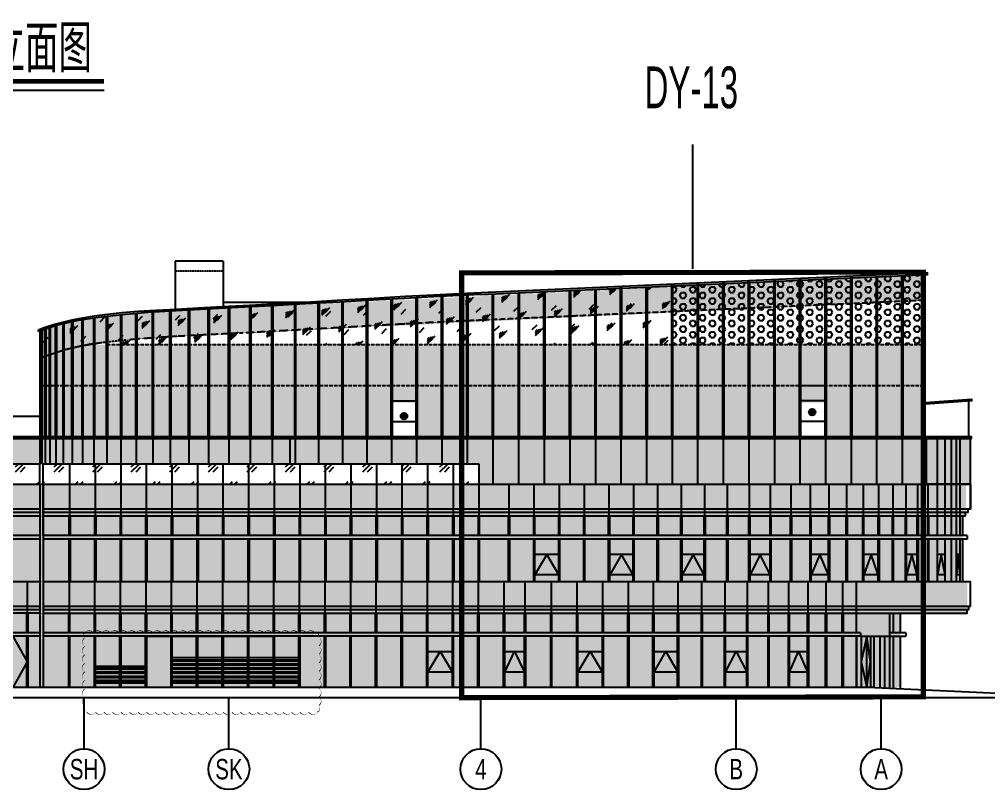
# Model space of a CAD drawing. Extents: x 1849385 to 2804940, y -773301 to -409130.
# Drawn here: x 2260133 to 2316982, y -601180 to -556015 of the extents above; entities that cross this region are included whole.
import ezdxf
from ezdxf.enums import TextEntityAlignment as Align

# ---------------------------------------------------------------- set-up
doc = ezdxf.new("R2010")
doc.units = 0
doc.linetypes.add('DASH', pattern=[0.35, 0.25, -0.1])
doc.linetypes.add('DASHED', pattern=[0.75, 0.5, -0.25])
for name, color, linetype in [('#填充层', 8, 'Continuous'), ('#大样、节点索引蓝线', 170, 'Continuous'), ('#幕墙分格线-立面', 7, 'Continuous'), ('#文字', 2, 'Continuous'), ('#标注', 1, 'Continuous'), ('#结构边线+内凹外凸边线', 5, 'Continuous'), ('A-WALL-E', 7, 'Continuous'), ('L立面-细线', 5, 'Continuous'), ('消防救援', 1, 'Continuous')]:
    doc.layers.add(name, color=color, linetype=linetype)
doc.styles.add('#文字', font='jrs.shx', dxfattribs={"width": 0.7, "bigfont": 'hztxt.shx'})
doc.styles.add('JHZX', font='jrs.shx', dxfattribs={"width": 0.6, "bigfont": 'jhz.shx'})
pattern_1 = [(45, (-2207874.2, 572667.5), (-979.76716, 979.76716), [448, -1152]), (45, (-2207682.2, 572747.5), (-979.76716, 979.76716), [192, -1408]), (45, (-2207874.2, 572747.5), (-979.76716, 979.76716), [320, -1280]), (45, (-2207778.2, 572667.5), (1074.8023, -1074.8023), [400, -1200]), (45, (-2207874.2, 572587.5), (-979.76716, 979.76716), [640, -960]), (45, (-2207874.2, 572827.5), (-979.76716, 979.76716), [160, -1440])]
pattern_2 = [(0, (-2207874.23, 572587.53), (158.75, 317.5), [0, -317.5])]
pattern_3 = [(180, (0, 0), (-1e-14, -238.125), []), (180, (-79.38, 79.38), (-1e-14, -238.125), [])]

# ---------------------------------------------------------------- blocks, each defined once
blk = doc.blocks.new('*U6')
at = {"linetype": 'ByBlock'}
blk.add_line((0, -20), (0, -10.02375), dxfattribs=at)
blk.add_circle((0, -24), 4, dxfattribs=at)
at = {"color": 2, "linetype": 'ByBlock', "style": 'JHZX', "width": 0.75}
blk.add_attdef('AXES', text='', height=4, dxfattribs=at).set_placement((0, -24), align=Align.MIDDLE_CENTER)
blk = doc.blocks.new('*U5')
blk.add_line((-10.751, -0.75), (10.883, -0.75))
at = {"const_width": 0.4}
blk.add_lwpolyline([(-10.751, 0), (10.883, 0)], dxfattribs=at)
at = {"style": 'JHZX', "width": 0.75}
blk.add_attdef('立面图', text='', height=4, dxfattribs=at).set_placement((0.064, 2.74), align=Align.MIDDLE_CENTER)
blk = doc.blocks.new('*U12')
blk.add_wipeout([(-4.324, 5), (-4.949, 4.921), (-5.558, 4.765), (-6.143, 4.533), (-6.694, 4.23), (-7.203, 3.86), (-7.662, 3.43), (-8.063, 2.945), (-8.4, 2.414), (-8.668, 1.844), (-8.862, 1.246), (-8.98, 0.628), (-9.02, 0), (-8.98, -0.628), (-8.862, -1.246), (-8.668, -1.844), (-8.4, -2.414), (-8.063, -2.945), (-7.662, -3.43), (-7.203, -3.86), (-6.694, -4.23), (-6.143, -4.533), (-5.558, -4.765), (-4.949, -4.921), (-4.324, -5), (-3.695, -5), (-3.071, -4.921), (-2.462, -4.765), (-1.877, -4.533), (-1.325, -4.23), (-0.816, -3.86), (-0.358, -3.43), (0.043, -2.945), (0.38, -2.414), (0.648, -1.844), (0.843, -1.246), (0.96, -0.628), (1, 0), (0.96, 0.628), (0.843, 1.246), (0.648, 1.844), (0.38, 2.414), (0.043, 2.945), (-0.358, 3.43), (-0.816, 3.86), (-1.325, 4.23), (-1.877, 4.533), (-2.462, 4.765), (-3.071, 4.921), (-3.695, 5)])
blk.add_line((0.992, 0), (11.394, 0))
at = {"layer": '#文字', "style": 'JHZX', "width": 0.714555}
blk.add_attdef('DANO.', text='', height=3.5, rotation=90, dxfattribs=at).set_placement((-2.058, -4.015), (-2.058, 3.821), align=Align.FIT)
blk = doc.blocks.new('A$C1BDD5639')
at = {"layer": '消防救援', "linetype": 'ByBlock'}
h = blk.add_hatch(color=256, dxfattribs=at)
h.dxf.hatch_style = 1
edge = h.paths.add_edge_path()
edge.add_arc((-283, 16), 191, 0, 360)
blk.add_circle((-283, 16), 191, dxfattribs=at)
blk = doc.blocks.new('A$C1b7c4d9e')
at = {"layer": '#标注', "color": 6, "ltscale": 300}
blk.add_lwpolyline([(-694, 0), (694, 0), (694, -1200), (-694, -1200)], close=True, dxfattribs=at)
blk.add_lwpolyline([(-694, -1200), (0, 0), (694, -1200)], dxfattribs=at)
blk = doc.blocks.new('A$C2a77c667')
at = {"layer": '#幕墙分格线-立面'}
for p, q in [((60955, 25600), (58141, 25600)), ((58141, 25600), (58141, 22765)), ((60955, 25600), (60955, 22911)), ((93256, 24494), (93256, 15300)), ((93326, 24494), (93326, 15300)), ((94756, 24569), (94756, 15300)), ((94826, 24569), (94826, 15300)), ((96256, 24645), (96256, 15300)), ((96326, 24645), (96326, 15300)), ((97756, 24720), (97756, 15300)), ((97826, 24720), (97826, 15300)), ((99256, 24645), (99256, 15300)), ((99326, 24645), (99326, 15300)), ((100756, 24741), (100756, 15300)), ((100826, 24741), (100826, 15300)), ((102124, 24700), (102124, 24800)), ((102124, 24800), (102124, 15300)), ((81256, 23893), (81256, 15300)), ((81326, 23893), (81326, 15300)), ((82756, 23968), (82756, 15300)), ((82826, 23968), (82826, 15300)), ((84256, 24043), (84256, 15300)), ((84326, 24043), (84326, 15300)), ((85756, 24118), (85756, 15300)), ((85826, 24118), (85826, 15300)), ((87256, 24194), (87256, 15300)), ((87326, 24194), (87326, 15300)), ((88756, 24269), (88756, 15300)), ((88826, 24269), (88826, 15300)), ((90256, 24344), (90256, 15300)), ((90326, 24344), (90326, 15300)), ((91756, 24419), (91756, 15300)), ((91826, 24419), (91826, 15300)), ((70820, 15300), (70820, 23372)), ((70890, 15300), (70890, 23372)), ((72291, 15300), (72291, 23453)), ((72361, 15300), (72361, 23453)), ((73774, 15300), (73774, 23530)), ((73844, 15300), (73844, 23530)), ((75263, 15300), (75263, 23599)), ((75333, 15300), (75333, 23599)), ((76756, 15300), (76756, 23667)), ((76826, 15300), (76826, 23667)), ((78256, 23743), (78256, 15300)), ((78326, 23743), (78326, 15300)), ((79756, 23818), (79756, 15300)), ((79826, 23818), (79826, 15300)), ((60080, 15300), (60080, 22785)), ((60150, 15300), (60150, 22785)), ((60955, 23200), (66164, 23200)), ((61280, 15300), (61280, 22845)), ((61350, 15300), (61350, 22845)), ((62530, 15300), (62530, 22910)), ((62600, 15300), (62600, 22910)), ((63825, 15300), (63825, 22979)), ((63895, 15300), (63895, 22979)), ((65160, 15300), (65160, 23053)), ((65230, 15300), (65230, 23053)), ((66532, 15300), (66532, 23130)), ((66602, 15300), (66602, 23130)), ((67936, 15300), (67936, 23209)), ((68006, 15300), (68006, 23209)), ((69367, 15300), (69367, 23290)), ((69437, 15300), (69437, 23290)), ((53368, 15300), (53368, 22259)), ((53438, 15300), (53438, 22259)), ((54122, 15300), (54122, 22355)), ((54192, 15300), (54192, 22355)), ((54950, 15300), (54950, 22451)), ((55020, 15300), (55020, 22451)), ((55848, 15300), (55848, 22525)), ((55918, 15300), (55918, 22525)), ((56813, 15300), (56813, 22598)), ((56883, 15300), (56883, 22598)), ((57842, 15300), (57842, 22663)), ((57912, 15300), (57912, 22663)), ((58933, 15300), (58933, 22724)), ((59003, 15300), (59003, 22724)), ((50772, 15300), (50772, 21687)), ((50842, 15300), (50842, 21687)), ((51128, 15300), (51128, 21815)), ((51198, 15300), (51198, 21815)), ((51567, 15300), (51567, 21916)), ((51637, 15300), (51637, 21916)), ((52088, 15300), (52088, 22036)), ((52158, 15300), (52158, 22036)), ((52689, 15300), (52689, 22150)), ((52759, 15300), (52759, 22150)), ((50233, 13700), (50233, 21495)), ((50349, 15300), (50349, 21533)), ((50500, 15300), (50500, 21596)), ((50570, 15300), (50570, 21596)), ((104704, 15300), (104704, 17389)), ((47726, 16500), (50233, 16500)), ((50349, 13700), (50349, 15200)), ((50535, 13700), (50535, 15200)), ((50807, 13700), (50807, 15200)), ((51163, 13700), (51163, 15200)), ((51602, 13700), (51602, 15200)), ((52123, 13700), (52123, 15200)), ((52724, 13700), (52724, 15200)), ((53403, 13700), (53403, 15200)), ((54157, 13700), (54157, 15200)), ((54985, 13700), (54985, 15200)), ((55883, 13700), (55883, 15200)), ((56848, 13700), (56848, 15200)), ((57877, 13700), (57877, 15200)), ((58968, 13700), (58968, 15200)), ((60115, 13700), (60115, 15200)), ((61315, 13700), (61315, 15200)), ((62565, 13700), (62565, 15200)), ((63860, 13700), (63860, 15200)), ((64734, 15200), (64734, 15300)), ((64884, 13700), (64884, 15200)), ((65195, 13700), (65195, 15200)), ((66567, 13700), (66567, 15200)), ((67971, 13700), (67971, 15200)), ((69402, 13700), (69402, 15200)), ((70855, 13700), (70855, 15200)), ((72326, 13700), (72326, 15200)), ((73809, 13700), (73809, 15200)), ((75298, 13700), (75298, 15200)), ((76791, 12500), (76791, 15200)), ((78291, 15200), (78291, 12500)), ((79791, 15200), (79791, 12500)), ((81291, 15200), (81291, 12500)), ((82791, 15200), (82791, 12500)), ((84291, 15200), (84291, 12500)), ((85791, 15200), (85791, 12500)), ((87291, 15200), (87291, 12500)), ((88791, 15200), (88791, 12500)), ((90291, 15200), (90291, 12500)), ((91791, 15200), (91791, 12500)), ((93291, 15200), (93291, 12500)), ((94791, 15200), (94791, 12500)), ((96291, 15200), (96291, 12500)), ((97791, 15200), (97791, 12500)), ((99291, 15200), (99291, 12500)), ((100791, 15200), (100791, 12500)), ((102224, 12500), (102224, 15200)), ((102856, 12520), (102856, 15200)), ((103311, 12520), (103311, 15200)), ((103685, 12520), (103685, 15200)), ((103976, 12520), (103976, 15200)), ((104184, 12520), (104184, 15200)), ((104804, 12520), (104804, 15200)), ((50200, 12500), (50200, 13700)), ((75970, 13700), (50400, 13700)), ((50400, 12500), (50400, 13700)), ((51970, 12500), (51970, 13700)), ((53470, 12500), (53470, 13700)), ((54970, 12500), (54970, 13700)), ((56470, 12500), (56470, 13700)), ((57970, 12500), (57970, 13700)), ((59470, 12500), (59470, 13700)), ((60970, 12500), (60970, 13700)), ((62470, 12500), (62470, 13700)), ((63970, 12500), (63970, 13700)), ((65470, 12500), (65470, 13700)), ((66970, 12500), (66970, 13700)), ((68470, 12500), (68470, 13700)), ((69970, 12500), (69970, 13700)), ((71470, 12500), (71470, 13700)), ((72970, 12500), (72970, 13700)), ((74470, 12500), (74470, 13700)), ((75970, 12500), (75970, 13700)), ((104804, 12520), (102224, 12520)), ((50200, 12500), (-4375, 12500)), ((50200, 12500), (50200, 600)), ((102224, 12500), (50400, 12500)), ((50400, 12500), (50400, 600)), ((50400, 9500), (50400, 12500)), ((51970, 10650), (51970, 12500)), ((53470, 10650), (53470, 12500)), ((54970, 10650), (54970, 12500)), ((56470, 10650), (56470, 12500)), ((57970, 10650), (57970, 12500)), ((59470, 10650), (59470, 12500)), ((60970, 10650), (60970, 12500)), ((62470, 10650), (62470, 12500)), ((63970, 10650), (63970, 12500)), ((65470, 10650), (65470, 12500)), ((66970, 10650), (66970, 12500)), ((68470, 10650), (68470, 12500)), ((69970, 10650), (69970, 12500)), ((71470, 10650), (71470, 12500)), ((72970, 10650), (72970, 12500)), ((74470, 10650), (74470, 12500)), ((75970, 10650), (75970, 12500)), ((77737, 10650), (77737, 12500)), ((79210, 10650), (79210, 12500)), ((80681, 10650), (80681, 12500)), ((82147, 10650), (82147, 12500)), ((83601, 10650), (83601, 12500)), ((85040, 10650), (85040, 12500)), ((86457, 10650), (86457, 12500)), ((87850, 10650), (87850, 12500)), ((89212, 10650), (89212, 12500)), ((90540, 10650), (90540, 12500)), ((91829, 10650), (91829, 12500)), ((93074, 10650), (93074, 12500)), ((94272, 10650), (94272, 12500)), ((95419, 10650), (95419, 12500)), ((96510, 10650), (96510, 12500)), ((97542, 10650), (97542, 12500)), ((98512, 10650), (98512, 12500)), ((99416, 10650), (99416, 12500)), ((100252, 10650), (100252, 12500)), ((101016, 10650), (101016, 12500)), ((101706, 10650), (101706, 12500)), ((102029, 12500), (102224, 12500)), ((104804, 12500), (102224, 12500)), ((102320, 10650), (102320, 12500)), ((102856, 10650), (102856, 12500)), ((103311, 10650), (103311, 12500)), ((103685, 10650), (103685, 12500)), ((103976, 10650), (103976, 12500)), ((104184, 10650), (104184, 12500)), ((104804, 12500), (104804, 11050)), ((104804, 11050), (104804, 12500)), ((50200, 11050), (-4375, 11050)), ((50200, 10850), (-4275, 10850)), ((104804, 11050), (50400, 11050)), ((104654, 10850), (50400, 10850)), ((104504, 10650), (104504, 10850)), ((104504, 10650), (104504, 10850)), ((104654, 10850), (104654, 11050)), ((104654, 10850), (104654, 11050)), ((50200, 10650), (-4175, 10650)), ((104504, 10650), (50400, 10650)), ((51935, 9500), (51935, 10650)), ((52005, 9500), (52005, 10650)), ((53435, 9500), (53435, 10650)), ((53505, 9500), (53505, 10650)), ((54935, 9500), (54935, 10650)), ((55005, 9500), (55005, 10650)), ((56435, 9500), (56435, 10650)), ((56505, 9500), (56505, 10650)), ((57935, 9500), (57935, 10650)), ((58005, 9500), (58005, 10650)), ((59435, 9500), (59435, 10650)), ((59505, 9500), (59505, 10650)), ((60935, 9500), (60935, 10650)), ((61005, 9500), (61005, 10650)), ((62435, 9500), (62435, 10650)), ((62505, 9500), (62505, 10650)), ((63935, 9500), (63935, 10650)), ((64005, 9500), (64005, 10650)), ((65435, 9500), (65435, 10650)), ((65505, 9500), (65505, 10650)), ((66935, 9500), (66935, 10650)), ((67005, 9500), (67005, 10650)), ((68435, 9500), (68435, 10650)), ((68505, 9500), (68505, 10650)), ((69935, 9500), (69935, 10650)), ((70005, 9500), (70005, 10650)), ((71435, 9500), (71435, 10650)), ((71505, 9500), (71505, 10650)), ((72935, 9500), (72935, 10650)), ((73005, 9500), (73005, 10650)), ((74435, 9500), (74435, 10650)), ((74505, 9500), (74505, 10650)), ((75935, 9500), (75935, 10650)), ((76005, 9500), (76005, 10650)), ((77702, 9500), (77702, 10650)), ((77772, 9500), (77772, 10650)), ((79175, 9500), (79175, 10650)), ((79245, 9500), (79245, 10650)), ((80646, 9500), (80646, 10650)), ((80716, 9500), (80716, 10650)), ((82112, 9500), (82112, 10650)), ((82182, 9500), (82182, 10650)), ((83566, 9500), (83566, 10650)), ((83636, 9500), (83636, 10650)), ((85005, 9500), (85005, 10650)), ((85075, 9500), (85075, 10650)), ((86422, 9500), (86422, 10650)), ((86492, 9500), (86492, 10650)), ((87815, 9500), (87815, 10650)), ((87885, 9500), (87885, 10650)), ((89177, 9500), (89177, 10650)), ((89247, 9500), (89247, 10650)), ((90505, 9500), (90505, 10650)), ((90575, 9500), (90575, 10650)), ((91794, 9500), (91794, 10650)), ((91864, 9500), (91864, 10650)), ((93039, 9500), (93039, 10650)), ((93109, 9500), (93109, 10650)), ((94237, 9500), (94237, 10650)), ((94307, 9500), (94307, 10650)), ((95384, 9500), (95384, 10650)), ((95454, 9500), (95454, 10650)), ((96475, 9500), (96475, 10650)), ((96545, 9500), (96545, 10650)), ((97507, 9500), (97507, 10650)), ((97577, 9500), (97577, 10650)), ((98477, 9500), (98477, 10650)), ((98547, 9500), (98547, 10650)), ((99381, 9500), (99381, 10650)), ((99451, 9500), (99451, 10650)), ((100217, 9500), (100217, 10650)), ((100287, 9500), (100287, 10650)), ((100981, 9500), (100981, 10650)), ((101051, 9500), (101051, 10650)), ((101671, 9500), (101671, 10650)), ((101741, 9500), (101741, 10650)), ((102285, 9500), (102285, 10650)), ((102355, 9500), (102355, 10650)), ((102856, 9500), (102856, 10650)), ((103311, 9500), (103311, 10650)), ((103685, 9500), (103685, 10650)), ((103976, 9500), (103976, 10650)), ((104184, 9500), (104184, 10650)), ((104344, 9500), (104344, 10650)), ((50194, 9500), (-3050, 9500)), ((50194, 9300), (-3050, 9300)), ((104594, 9500), (50400, 9500)), ((104594, 9300), (50400, 9300)), ((51935, 6800), (51935, 9300)), ((52005, 6800), (52005, 9300)), ((53435, 6800), (53435, 9300)), ((53505, 6800), (53505, 9300)), ((54935, 6800), (54935, 9300)), ((55005, 6800), (55005, 9300)), ((56435, 6800), (56435, 9300)), ((56505, 6800), (56505, 9300)), ((57935, 6800), (57935, 9300)), ((58005, 6800), (58005, 9300)), ((59435, 6800), (59435, 9300)), ((59505, 6800), (59505, 9300)), ((60935, 6800), (60935, 9300)), ((61005, 6800), (61005, 9300)), ((62435, 6800), (62435, 9300)), ((62505, 6800), (62505, 9300)), ((63935, 6800), (63935, 9300)), ((64005, 6800), (64005, 9300)), ((65435, 6800), (65435, 9300)), ((65505, 6800), (65505, 9300)), ((66935, 6800), (66935, 9300)), ((67005, 6800), (67005, 9300)), ((68435, 6800), (68435, 9300)), ((68505, 6800), (68505, 9300)), ((69935, 6800), (69935, 9300)), ((70005, 6800), (70005, 9300)), ((71435, 6800), (71435, 9300)), ((71505, 6800), (71505, 9300)), ((72935, 6800), (72935, 9300)), ((73005, 6800), (73005, 9300)), ((74435, 6800), (74435, 9300)), ((74505, 6800), (74505, 9300)), ((75935, 6800), (75935, 9300)), ((76005, 6800), (76005, 9300)), ((77702, 6800), (77702, 9300)), ((77772, 6800), (77772, 9300)), ((79175, 6800), (79175, 9300)), ((79245, 6800), (79245, 9300)), ((80646, 6800), (80646, 9300)), ((80716, 6800), (80716, 9300)), ((82112, 6800), (82112, 9300)), ((82182, 6800), (82182, 9300)), ((83566, 6800), (83566, 9300)), ((83636, 6800), (83636, 9300)), ((85005, 6800), (85005, 9300)), ((85075, 6800), (85075, 9300)), ((86422, 6800), (86422, 9300)), ((86492, 6800), (86492, 9300)), ((87815, 6800), (87815, 9300)), ((87885, 6800), (87885, 9300)), ((89177, 6800), (89177, 9300)), ((89247, 6800), (89247, 9300)), ((90505, 6800), (90505, 9300)), ((90575, 6800), (90575, 9300)), ((91794, 6800), (91794, 9300)), ((91864, 6800), (91864, 9300)), ((93039, 6800), (93039, 9300)), ((93109, 6800), (93109, 9300)), ((94237, 6800), (94237, 9300)), ((94307, 6800), (94307, 9300)), ((95384, 6800), (95384, 9300)), ((95454, 6800), (95454, 9300)), ((96475, 6800), (96475, 9300)), ((96545, 6800), (96545, 9300)), ((97507, 6800), (97507, 9300)), ((97577, 6800), (97577, 9300)), ((98477, 6800), (98477, 9300)), ((98547, 6800), (98547, 9300)), ((99381, 6800), (99381, 9300)), ((99451, 6800), (99451, 9300)), ((100217, 6800), (100217, 9300)), ((100287, 6800), (100287, 9300)), ((100981, 6800), (100981, 9300)), ((101051, 6800), (101051, 9300)), ((101671, 6800), (101671, 9300)), ((101741, 6800), (101741, 9300)), ((102285, 6800), (102285, 9300)), ((102355, 6800), (102355, 9300)), ((102856, 6800), (102856, 9300)), ((103311, 6800), (103311, 9300)), ((103685, 6800), (103685, 9300)), ((103976, 6800), (103976, 9300)), ((104184, 6800), (104184, 9300)), ((104344, 6800), (104344, 9300)), ((104594, 9500), (104594, 9300)), ((50200, 6800), (-3250, 6800)), ((49479, 4950), (49479, 6800)), ((51940, 4950), (51940, 6800)), ((53440, 4950), (53440, 6800)), ((54940, 4950), (54940, 6800)), ((56440, 4950), (56440, 6800)), ((57940, 4950), (57940, 6800)), ((59440, 4950), (59440, 6800)), ((60940, 4950), (60940, 6800)), ((62440, 4950), (62440, 6800)), ((63940, 4950), (63940, 6800)), ((65440, 4950), (65440, 6800)), ((66940, 4950), (66940, 6800)), ((68440, 4950), (68440, 6800)), ((69940, 4950), (69940, 6800)), ((71440, 4950), (71440, 6800)), ((72940, 4950), (72940, 6800)), ((74440, 4950), (74440, 6800)), ((75940, 4950), (75940, 6800)), ((75940, 4950), (75940, 6800)), ((77440, 4950), (77440, 6800)), ((78676, 4950), (78676, 6800)), ((80210, 4950), (80210, 6800)), ((81731, 4950), (81731, 6800)), ((83237, 4950), (83237, 6800)), ((84739, 4950), (84739, 6800)), ((86200, 4950), (86200, 6800)), ((87645, 4950), (87645, 6800)), ((89043, 4950), (89043, 6800)), ((90399, 4950), (90399, 6800)), ((91706, 4950), (91706, 6800)), ((92955, 4950), (92955, 6800)), ((94148, 4950), (94148, 6800)), ((95274, 4950), (95274, 6800)), ((96329, 4950), (96329, 6800)), ((97309, 4950), (97309, 6800)), ((98091, 6800), (98091, 4950)), ((50200, 5350), (-3250, 5350)), ((50200, 5150), (-3150, 5150)), ((104804, 5350), (50400, 5350)), ((104704, 5150), (50400, 5150)), ((50200, 4950), (-3050, 4950)), ((49444, 3800), (49444, 4950)), ((49514, 3800), (49514, 4950)), ((51905, 3800), (51905, 4950)), ((51975, 3800), (51975, 4950)), ((53405, 3800), (53405, 4950)), ((53475, 3800), (53475, 4950)), ((54905, 3800), (54905, 4950)), ((54975, 3800), (54975, 4950)), ((56405, 3800), (56405, 4950)), ((56475, 3800), (56475, 4950)), ((57905, 3800), (57905, 4950)), ((57975, 3800), (57975, 4950)), ((59405, 3800), (59405, 4950)), ((59475, 3800), (59475, 4950)), ((60905, 3800), (60905, 4950)), ((60975, 3800), (60975, 4950)), ((62405, 3800), (62405, 4950)), ((62475, 3800), (62475, 4950)), ((63905, 3800), (63905, 4950)), ((63975, 3800), (63975, 4950)), ((65405, 3800), (65405, 4950)), ((65475, 3800), (65475, 4950)), ((66905, 3800), (66905, 4950)), ((66975, 3800), (66975, 4950)), ((68405, 3800), (68405, 4950)), ((68475, 3800), (68475, 4950)), ((69905, 3800), (69905, 4950)), ((69975, 3800), (69975, 4950)), ((71405, 3800), (71405, 4950)), ((71475, 3800), (71475, 4950)), ((72905, 3800), (72905, 4950)), ((72975, 3800), (72975, 4950)), ((74405, 3800), (74405, 4950)), ((74475, 3800), (74475, 4950)), ((75905, 3800), (75905, 4950)), ((75905, 3800), (75905, 4950)), ((75975, 3800), (75975, 4950)), ((75975, 3800), (75975, 4950)), ((77405, 3800), (77405, 4950)), ((77475, 3800), (77475, 4950)), ((78641, 3800), (78641, 4950)), ((78711, 3800), (78711, 4950)), ((80175, 3800), (80175, 4950)), ((80245, 3800), (80245, 4950)), ((81696, 3800), (81696, 4950)), ((81766, 3800), (81766, 4950)), ((83202, 3800), (83202, 4950)), ((83272, 3800), (83272, 4950)), ((84704, 3800), (84704, 4950)), ((84774, 3800), (84774, 4950)), ((86165, 3800), (86165, 4950)), ((86235, 3800), (86235, 4950)), ((87610, 3800), (87610, 4950)), ((87680, 3800), (87680, 4950)), ((89008, 3800), (89008, 4950)), ((89078, 3800), (89078, 4950)), ((90364, 3800), (90364, 4950)), ((90434, 3800), (90434, 4950)), ((91671, 3800), (91671, 4950)), ((91741, 3800), (91741, 4950)), ((92920, 3800), (92920, 4950)), ((92990, 3800), (92990, 4950)), ((94113, 3800), (94113, 4950)), ((94183, 3800), (94183, 4950)), ((95239, 3800), (95239, 4950)), ((95309, 3800), (95309, 4950)), ((96294, 3800), (96294, 4950)), ((96364, 3800), (96364, 4950)), ((97274, 3800), (97274, 4950)), ((97344, 3800), (97344, 4950)), ((98091, 4950), (98091, 3800)), ((100038, 4950), (100038, 557)), ((100254, 4950), (100254, 3800)), ((100680, 4950), (100680, 3800)), ((50200, 3800), (-908, 3800)), ((50200, 3800), (-908, 3800)), ((50200, 3600), (-908, 3600)), ((49444, 600), (49444, 3600)), ((49514, 600), (49514, 3600)), ((98091, 3800), (50400, 3800)), ((98341, 3800), (50400, 3800)), ((98341, 3600), (50400, 3600)), ((51905, 600), (51905, 3600)), ((51975, 600), (51975, 3600)), ((53405, 600), (53405, 3600)), ((53475, 600), (53475, 3600)), ((54905, 600), (54905, 3600)), ((54975, 600), (54975, 3600)), ((56405, 600), (56405, 3600)), ((56475, 600), (56475, 3600)), ((57905, 600), (57905, 3600)), ((57975, 600), (57975, 3600)), ((59405, 600), (59405, 3600)), ((59475, 600), (59475, 3600)), ((60905, 600), (60905, 3600)), ((60975, 600), (60975, 3600)), ((62405, 600), (62405, 3600)), ((62475, 600), (62475, 3600)), ((63905, 600), (63905, 3600)), ((63975, 600), (63975, 3600)), ((65405, 600), (65405, 3600)), ((65475, 600), (65475, 3600)), ((66905, 600), (66905, 3600)), ((66975, 600), (66975, 3600)), ((68405, 600), (68405, 3600)), ((68475, 600), (68475, 3600)), ((69905, 600), (69905, 3600)), ((69975, 600), (69975, 3600)), ((71405, 600), (71405, 3600)), ((71475, 600), (71475, 3600)), ((72905, 600), (72905, 3600)), ((72975, 600), (72975, 3600)), ((74405, 600), (74405, 3600)), ((74475, 600), (74475, 3600)), ((75905, 600), (75905, 3600)), ((75905, 600), (75905, 3600)), ((75975, 600), (75975, 3600)), ((75975, 600), (75975, 3600)), ((77405, 600), (77405, 3600)), ((77475, 600), (77475, 3600)), ((78641, 600), (78641, 3600)), ((78711, 600), (78711, 3600)), ((80175, 600), (80175, 3600)), ((80245, 600), (80245, 3600)), ((81696, 600), (81696, 3600)), ((81766, 600), (81766, 3600)), ((83202, 600), (83202, 3600)), ((83272, 600), (83272, 3600)), ((84704, 600), (84704, 3600)), ((84774, 600), (84774, 3600)), ((86165, 600), (86165, 3600)), ((86235, 600), (86235, 3600)), ((87610, 600), (87610, 3600)), ((87680, 600), (87680, 3600)), ((89008, 600), (89008, 3600)), ((89078, 600), (89078, 3600)), ((90364, 600), (90364, 3600)), ((90434, 600), (90434, 3600)), ((91671, 600), (91671, 3600)), ((91741, 600), (91741, 3600)), ((92920, 600), (92920, 3600)), ((92990, 600), (92990, 3600)), ((94113, 600), (94113, 3600)), ((94183, 600), (94183, 3600)), ((95239, 600), (95239, 3600)), ((95309, 600), (95309, 3600)), ((96294, 600), (96294, 3600)), ((96364, 600), (96364, 3600)), ((97274, 600), (97274, 3600)), ((97344, 600), (97344, 3600)), ((98091, 3600), (98091, 600)), ((98133, 600), (98133, 3600)), ((98341, 3800), (98341, 3600)), ((98341, 3600), (100038, 3600)), ((98391, 3600), (98391, 600)), ((98712, 600), (98712, 3600)), ((98939, 3600), (98939, 600)), ((99130, 3600), (99130, 600)), ((99485, 3600), (99485, 585)), ((99747, 3600), (99747, 572)), ((101002, 3800), (100038, 3800)), ((100038, 3600), (101002, 3600)), ((100254, 3600), (100254, 547)), ((100680, 3600), (100680, 525)), ((101002, 3800), (101002, 3600)), ((99187, 600), (-848, 600))]:
    blk.add_line(p, q, dxfattribs=at)
at = {"layer": '#幕墙分格线-立面', "linetype": 'DASH'}
blk.add_line((60955, 25000), (58141, 25000), dxfattribs=at)
at = {"layer": '#幕墙分格线-立面', "linetype": 'DASH', "ltscale": 2}
for p, q in [((54192, 20700), (102124, 20700)), ((50248, 18300), (102124, 18300))]:
    blk.add_line(p, q, dxfattribs=at)
at = {"layer": '#幕墙分格线-立面'}
for points in [[(70890, 17400), (72291, 17400)], [(96256, 17400), (94826, 17400)], [(102149, 17300), (104854, 17500), (104854, 17400), (102149, 17200)], [(70890, 16200), (72291, 16200)], [(96256, 16200), (94826, 16200)], [(53932, 15300), (47616, 15300)], [(53932, 15300), (102516, 15300)], [(102274, 15200), (104854, 15200), (104854, 15300), (102274, 15300)], [(50200, 13700), (-2690, 13700), (-2690, 12500)], [(104804, 5350), (104804, 6800), (50400, 6800)], [(50400, 4950), (104604, 4950), (104604, 5150)], [(104704, 5150), (104704, 5350)]]:
    blk.add_lwpolyline(points, dxfattribs=at)
for points in [[(47478, 15200), (102274, 15200), (102274, 15300), (47478, 15300)], [(48639, 3600), (47799, 2100), (48639, 600), (49479, 2100)], [(56440, 3600), (63940, 3600), (63940, 600), (56440, 600)], [(98712, 3600), (98391, 2100), (98712, 600), (98939, 2100)]]:
    blk.add_lwpolyline(points, close=True, dxfattribs=at)
at = {"layer": 'A-WALL-E', "linetype": 'DASH', "ltscale": 2}
blk.add_line((102124, 23297), (76154, 22134), dxfattribs=at)
at = {"layer": 'A-WALL-E'}
for p, q in [((50133, 21461), (50133, 21559)), ((99187, 600), (111976, 0)), ((-1516, 0), (116157, 0))]:
    blk.add_line(p, q, dxfattribs=at)
for points in [[(76079, 23632), (102274, 24808), (102274, 24908), (76079, 23732)], [(76079, 23732), (74812, 23679), (73310, 23605), (71629, 23515), (69826, 23413), (67956, 23304), (66076, 23195), (64243, 23089), (62514, 22993), (60932, 22910), (59499, 22836), (58204, 22769), (57035, 22703), (55981, 22636), (55032, 22561), (54176, 22477), (53402, 22377), (52702, 22261), (52077, 22134), (51531, 22003), (51069, 21875), (50694, 21760), (50410, 21664), (50222, 21594), (50133, 21559)]]:
    blk.add_lwpolyline(points, dxfattribs=at)
blk.add_lwpolyline([(76083, 23632), (74815, 23579), (73305, 23505), (71599, 23414), (69746, 23310), (67795, 23199), (65795, 23086, -0.000316), (65795, 23086), (63793, 22975, -0.000605), (63793, 22975), (61838, 22871, -0.000643), (61838, 22871), (59973, 22777), (58211, 22684), (56562, 22580), (55032, 22455), (53630, 22296), (52364, 22092), (51241, 21833), (50133, 21461)], format="xyb", dxfattribs=at)
at = {"layer": 'A-WALL-E', "linetype": 'DASH', "ltscale": 2}
blk.add_lwpolyline([(76145, 22133), (74883, 22081), (73382, 22007), (71681, 21916), (69830, 21812), (67881, 21702), (65880, 21588, -0.000316), (65878, 21588), (63876, 21477, -0.000605), (63872, 21477), (61918, 21373, -0.000643), (61913, 21373), (60050, 21279), (58298, 21187), (56670, 21084), (55178, 20962), (53834, 20809), (52652, 20619), (51650, 20387), (50233, 19912)], format="xyb", dxfattribs=at)
at = {"layer": '#幕墙分格线-立面', "color": 6, "ltscale": 300}
for p, xscale in [((73690, 2700), 1.030259365994236), ((78058, 2702), 0.840057636887608), ((82484, 2702), 1.034582132564841), ((91052, 2702), 0.8904899135446686), ((94711, 2702), 0.760806916426513)]:
    blk.add_blockref('A$C1b7c4d9e', p, dxfattribs=dict(at, xscale=xscale))
blk.add_blockref('A$C1b7c4d9e', (86929, 2702), dxfattribs=at)
at = {"layer": '消防救援', "linetype": 'ByBlock', "rotation": 270}
for p in [(71552, 16225), (95498, 16462)]:
    blk.add_blockref('A$C1BDD5639', p, dxfattribs=at)
blk = doc.blocks.new('tc2')
at = {"layer": '#填充层', "ltscale": 5}
h = blk.add_hatch(color=252, dxfattribs=at)
h.dxf.hatch_style = 1
h.paths.add_polyline_path([(105374, 1600), (105374, 97), (61127, -2040), (60098, -2104), (59133, -2180), (58235, -2260), (57407, -2354), (56653, -2460), (55974, -2569), (54852, -2828), (53498, -3283), (53483, -1705), (54413, -1394), (55373, -1164), (56653, -941), (58235, -751), (61127, -537)])
h = blk.add_hatch(dxfattribs=at)
h.set_pattern_fill('HEX', color=256, scale=200)
h.set_pattern_definition([(0, (-2207874.23, 572587.53), (0, 329.9556), [190.5, -381]), (120, (-2207874.23, 572587.53), (-285.74993, -164.9778), [190.5, -381]), (60, (-2207683.73, 572587.53), (-285.74993, 164.9778), [190.5, -381])])
h.paths.add_polyline_path([(105374, -2500), (90541, -2500), (90541, 935), (105374, 1600)])
h = blk.add_hatch(dxfattribs=at)
h.set_pattern_fill('玻璃1', color=256, scale=200)
h.set_pattern_definition(pattern_1)
h.paths.add_polyline_path([(90541, -2500), (53483, -2500), (53483, -1705), (55974, -1050), (58235, -749), (60098, -602), (62218, -476), (90541, 935)])
h = blk.add_hatch(dxfattribs=at)
h.set_pattern_fill('DOTS', color=256, scale=200)
h.set_pattern_definition(pattern_2)
h.paths.add_polyline_path([(107854, -18250), (223, -18250), (223, -16400), (107854, -16400)])
h.paths.add_polyline_path([(-925, -12550), (107775, -12550), (107775, -10680), (-925, -10680)])
h.paths.add_polyline_path([(49145, -6700), (-918, -6700), (-918, -5000), (49145, -5000)])
h.paths.add_polyline_path([(0, 0), (49350, 0), (49350, -2500), (0, -2500)])
h = blk.add_hatch(dxfattribs=at)
h.set_pattern_fill('玻璃1', color=256, scale=200)
h.set_pattern_definition(pattern_1)
h.paths.add_polyline_path([(107594, -16400), (450, -16400), (450, -12550), (107594, -12550)])
h.paths.add_polyline_path([(59690, -22600), (67190, -22600)], flags=17)
h.paths.add_polyline_path([(28584, -18276), (28584, -19400), (25584, -19387), (25584, -18263)], flags=16)
h.paths.add_polyline_path([(75576, -5898), (75576, -7900), (98041, -7900), (98041, -5900), (99541, -5900), (99541, -7900), (105374, -7900), (105374, -2500), (53498, -2500), (53498, -7900), (74105, -7900), (74105, -5898)])
h.paths.add_polyline_path([(6002, -9500), (6002, -9100), (7497, -9100), (7497, -9500), (31423, -9500), (31423, -9100), (32918, -9100), (32918, -9500), (49026, -9500), (49026, -6700), (-675, -6700), (-675, -9500)])
h.paths.add_polyline_path([(56725, -22350), (56725, -21350), (59655, -21350), (59655, -22350)], flags=16)
h.paths.add_polyline_path([(61190, -22350), (61190, -20850), (68690, -20850), (68690, -22350)])
h.paths.add_polyline_path([(22549, -19600), (22549, -22600), (51049, -22600), (51049, -19600), (52729, -19600), (52729, -22600), (101641, -22600), (101641, -19600), (102189, -19600), (102189, -22600), (103930, -22600), (103930, -18250), (2592, -18250), (2592, -22600), (20869, -22600), (20869, -19600)])
h = blk.add_hatch(dxfattribs=at)
h.set_pattern_fill('DOTS', color=256, scale=200)
h.set_pattern_definition(pattern_2)
h.paths.add_polyline_path([(50866, -8000), (50866, -9500), (79220, -9500), (79220, -10700), (108054, -10700), (108054, -8000)])
h = blk.add_hatch(dxfattribs=at)
h.set_pattern_fill('玻璃A', color=256, scale=200)
h.set_pattern_definition([(45, (-2207874.2, 572587.5), (-1131.3708, 1131.3708), [800, -800]), (45, (-2207874.2, 572870.4), (-1131.3708, 1131.3708), [400, -1200]), (45, (-2207591.4, 572587.5), (-1131.3708, 1131.3708), [400, -1200])])
h.paths.add_polyline_path([(560, -9500), (79220, -9500), (79220, -10700), (560, -10700)])
h = blk.add_hatch(dxfattribs=at)
h.set_pattern_fill('GRASS', color=256, scale=200)
h.set_pattern_definition([(90, (-2207874.23, 572587.53), (-399.11819, 399.11819), [105.83226, -692.40406]), (45, (-2207874.23, 572587.53), (-399.11846, 399.11846), [105.83226, -458.60646]), (135, (-2207874.23, 572587.53), (-399.11846, -399.11846), [105.83226, -458.60646])])
h.paths.add_polyline_path([(20869, -19600), (22549, -19600), (22549, -22600), (20869, -22600)])
h.paths.add_polyline_path([(51049, -19600), (52729, -19600), (52729, -22600), (51049, -22600)])
h.paths.add_polyline_path([(101641, -19600), (102189, -19600), (102189, -22600), (101641, -22600)])
blk = doc.blocks.new('A$C547c6e0d')
at = {"layer": 'L立面-细线', "color": 6}
for points in [[(-23948, -2100), (-24648, -900), (-25349, -2100)], [(-23948, -900), (-25349, -900)], [(-19589, -2100), (-20274, -900), (-20958, -2100)], [(-19589, -900), (-20958, -900)], [(-15417, -2100), (-16063, -900), (-16709, -2100)], [(-15417, -900), (-16709, -900)], [(-11555, -2100), (-12143, -900), (-12730, -2100)], [(-11555, -900), (-12730, -900)], [(-8119, -2100), (-8630, -900), (-9140, -2100)], [(-8119, -900), (-9140, -900)], [(-5213, -2100), (-5630, -900), (-6047, -2100)], [(-5213, -900), (-6047, -900)], [(-2923, -2100), (-3233, -900), (-3543, -2100)], [(-2923, -900), (-3543, -900)], [(-1283, -2100), (-1510, -900), (-1738, -2100)], [(-1283, -900), (-1738, -900)], [(-410, -2100), (-514, -900), (-618, -2100)], [(-410, -900), (-618, -900)], [(-23948, -2100), (-25349, -2100)], [(-19589, -2100), (-20958, -2100)], [(-15417, -2100), (-16709, -2100)], [(-11555, -2100), (-12730, -2100)], [(-8119, -2100), (-9140, -2100)], [(-5213, -2100), (-6047, -2100)], [(-2923, -2100), (-3543, -2100)], [(-1283, -2100), (-1738, -2100)], [(-410, -2100), (-618, -2100)]]:
    blk.add_lwpolyline(points, dxfattribs=at)

msp = doc.modelspace()

# ---------------------------------------------------------------- hatches: boundary and pattern name
at = {"layer": '#填充层', "ltscale": 300}
h = msp.add_hatch(color=252, dxfattribs=at)
h.dxf.hatch_style = 1
h.paths.add_polyline_path([(2263064.2, -591987.5), (2282564.2, -591987.5), (2282564.2, -590837.5), (2263064.2, -590837.5)])
h.paths.add_polyline_path([(2267529.2, -594937.5), (2264599.2, -594937.5), (2264599.2, -593937.5), (2267529.2, -593937.5), (2267529.2, -592187.5), (2263064.2, -592187.5), (2263064.2, -595187.5), (2267529.2, -595187.5)])
h.paths.add_polyline_path([(2269064.2, -594937.5), (2269064.2, -593437.5), (2276564.2, -593437.5), (2276564.2, -594937.5)])
h.paths.add_polyline_path([(2267599.2, -592187.5), (2267599.2, -595187.5), (2282564.2, -595187.5), (2282564.2, -592187.5)])
at = {"layer": '#填充层'}
h = msp.add_hatch(dxfattribs=at)
h.set_pattern_fill('ANSI32', color=256, scale=50, angle=135)
h.set_pattern_definition(pattern_3)
h.paths.add_polyline_path([(2269064.2, -593437.5), (2276564.2, -593437.5), (2276564.2, -594937.5), (2269064.2, -594937.5)])
h = msp.add_hatch(dxfattribs=at)
h.set_pattern_fill('ANSI32', color=256, scale=50, angle=135)
h.set_pattern_definition(pattern_3)
h.paths.add_polyline_path([(2264564.2, -593937.5), (2267564.2, -593937.5), (2267564.2, -594937.5), (2264564.2, -594937.5)])

# ---------------------------------------------------------------- linework, layer by layer
for points in [[(2269064.2, -593437.5), (2276564.2, -593437.5), (2276564.2, -594937.5), (2269064.2, -594937.5)], [(2264564.2, -593937.5), (2267564.2, -593937.5), (2267564.2, -594937.5), (2264564.2, -594937.5)]]:
    msp.add_lwpolyline(points, close=True, dxfattribs=at)
at = {"layer": '#大样、节点索引蓝线', "linetype": 'DASHED', "ltscale": 10000, "const_width": 300}
msp.add_lwpolyline([(2313152.8, -570833.7), (2286073.3, -570879.9), (2286073.3, -595787.5), (2313152.8, -595741.4)], close=True, dxfattribs=at)
at = {"layer": '#幕墙分格线-立面', "ltscale": 300}
msp.add_lwpolyline([(2305915.6, -577487.5), (2307415.6, -577487.5), (2307415.6, -580487.5), (2305915.6, -580487.5)], close=True, dxfattribs=at)
at = {"layer": '#结构边线+内凹外凸边线', "ltscale": 300, "const_width": 20}
for points in [[(2206748.8, -583287.5), (2206748.8, -584737.5), (2206848.8, -584737.5), (2206848.8, -584937.5), (2206948.8, -584937.5), (2206948.8, -585137.5), (2315628.1, -585137.5), (2315628.1, -584937.5), (2315778.1, -584937.5), (2315778.1, -584737.5), (2315928.1, -584737.5), (2315928.1, -583287.5), (2206748.8, -583287.5)], [(2207874.2, -588987.5), (2207874.2, -590437.5), (2207974.2, -590437.5), (2207974.2, -590637.5), (2208074.2, -590637.5), (2208074.2, -590837.5), (2315728.1, -590837.5), (2315728.1, -590637.5), (2315828.1, -590637.5), (2315828.1, -590437.5), (2315928.1, -590437.5), (2315928.1, -588987.5), (2207874.2, -588987.5)]]:
    msp.add_lwpolyline(points, dxfattribs=at)
at = {"layer": 'Defpoints', "color": 3}
msp.add_lwpolyline([(2263962.6, -591987.5, 0, 50, -0.5205671), (2264462.6, -591987.5, 0, 50, -0.5205671), (2264962.6, -591987.5, 0, 50, -0.5205671), (2265462.6, -591987.5, 0, 50, -0.5205671), (2265962.6, -591987.5, 0, 50, -0.5205671), (2266462.6, -591987.5, 0, 50, -0.5205671), (2266962.6, -591987.5, 0, 50, -0.5205671), (2267462.6, -591987.5, 0, 50, -0.5205671), (2267962.6, -591987.5, 0, 50, -0.5205671), (2268462.6, -591987.5, 0, 50, -0.5205671), (2268962.6, -591987.5, 0, 50, -0.5205671), (2269462.6, -591987.5, 0, 50, -0.5205671), (2269962.6, -591987.5, 0, 50, -0.5205671), (2270462.6, -591987.5, 0, 50, -0.5205671), (2270962.6, -591987.5, 0, 50, -0.5205671), (2271462.6, -591987.5, 0, 50, -0.5205671), (2271962.6, -591987.5, 0, 50, -0.5205671), (2272462.6, -591987.5, 0, 50, -0.5205671), (2272962.6, -591987.5, 0, 50, -0.5205671), (2273462.6, -591987.5, 0, 50, -0.5205671), (2273962.6, -591987.5, 0, 50, -0.5205671), (2274462.6, -591987.5, 0, 50, -0.5205671), (2274962.6, -591987.5, 0, 50, -0.5205671), (2275462.6, -591987.5, 0, 50, -0.5205671), (2275962.6, -591987.5, 0, 50, -0.5205671), (2276462.6, -591987.5, 0, 50, -0.5205671), (2276962.6, -591987.5, 0, 50, -0.5205671), (2277462.6, -591987.5, 0, 50, -0.5205671), (2277703.7, -592246.4, 0, 50, -0.5205671), (2277703.7, -592746.4, 0, 50, -0.5205671), (2277703.7, -593246.4, 0, 50, -0.5205671), (2277703.7, -593746.4, 0, 50, -0.5205671), (2277703.7, -594246.4, 0, 50, -0.5205671), (2277703.7, -594746.4, 0, 50, -0.5205671), (2277703.7, -595246.4, 0, 50, -0.5205671), (2277703.7, -595746.4, 0, 50, -0.5205671), (2277703.7, -596246.4, 0, 50, -0.5205671), (2277599.9, -596642.6, 0, 50, -0.5205671), (2277099.9, -596642.6, 0, 50, -0.5205671), (2276599.9, -596642.6, 0, 50, -0.5205671), (2276099.9, -596642.6, 0, 50, -0.5205671), (2275599.9, -596642.6, 0, 50, -0.5205671), (2275099.9, -596642.6, 0, 50, -0.5205671), (2274599.9, -596642.6, 0, 50, -0.5205671), (2274099.9, -596642.6, 0, 50, -0.5205671), (2273599.9, -596642.6, 0, 50, -0.5205671), (2273099.9, -596642.6, 0, 50, -0.5205671), (2272599.9, -596642.6, 0, 50, -0.5205671), (2272099.9, -596642.6, 0, 50, -0.5205671), (2271599.9, -596642.6, 0, 50, -0.5205671), (2271099.9, -596642.6, 0, 50, -0.5205671), (2270599.9, -596642.6, 0, 50, -0.5205671), (2270099.9, -596642.6, 0, 50, -0.5205671), (2269599.9, -596642.6, 0, 50, -0.5205671), (2269099.9, -596642.6, 0, 50, -0.5205671), (2268599.9, -596642.6, 0, 50, -0.5205671), (2268099.9, -596642.6, 0, 50, -0.5205671), (2267599.9, -596642.6, 0, 50, -0.5205671), (2267099.9, -596642.6, 0, 50, -0.5205671), (2266599.9, -596642.6, 0, 50, -0.5205671), (2266099.9, -596642.6, 0, 50, -0.5205671), (2265599.9, -596642.6, 0, 50, -0.5205671), (2265099.9, -596642.6, 0, 50, -0.5205671), (2264599.9, -596642.6, 0, 50, -0.5205671), (2264099.9, -596642.6, 0, 50, -0.5205671), (2263962.6, -596280, 0, 50, -0.5205671), (2263962.6, -595780, 0, 50, -0.5205671), (2263962.6, -595280, 0, 50, -0.5205671), (2263962.6, -594780, 0, 50, -0.5205671), (2263962.6, -594280, 0, 50, -0.5205671), (2263962.6, -593780, 0, 50, -0.5205671), (2263962.6, -593280, 0, 50, -0.5205671), (2263962.6, -592780, 0, 50, -0.5205671), (2263962.6, -592280, 0, 50, -0.5205671)], format="xyseb", close=True, dxfattribs=at)

# ---------------------------------------------------------------- block references
at = {"layer": '#填充层'}
msp.add_blockref('tc2', (2207874.2, -572587.5), dxfattribs=at)
at = {"layer": '#标注'}
ref = msp.add_blockref('*U5', (2257478.4, -559644.3), dxfattribs=dict(at, xscale=700, yscale=700, zscale=700))
ref.add_attrib('立面图', '南侧展开立面图', dxfattribs={"layer": '#文字', "color": 2, "height": 2800, "style": '#文字', "width": 0.7}).set_placement((2257523.5, -557726.5), align=Align.MIDDLE_CENTER)
at = {"layer": '#标注', "color": 6, "ltscale": 300}
msp.add_blockref('A$C547c6e0d', (2315718.2, -586487.5), dxfattribs=at)
at = {"layer": '#标注', "linetype": 'ByBlock', "xscale": 300, "yscale": 300, "zscale": 300}
for p, values in [((2263924.3, -592780.4), {'AXES': 'SH'}), ((2272424.2, -592780.4), {'AXES': 'SK'}), ((2287202.8, -592780.4), {'AXES': '4'}), ((2302178.1, -592780.4), {'AXES': 'B'}), ((2310678.1, -592780.4), {'AXES': 'A'})]:
    msp.add_blockref('*U6', p, dxfattribs=at).add_auto_attribs(values)

# ---------------------------------------------------------------- next in the draw order: block references
at = {"layer": '#标注'}
ref = msp.add_blockref('*U12', (2299613, -562665.7), dxfattribs=dict(at, xscale=700, yscale=700, zscale=700, rotation=270))
ref.add_attrib('DANO.', 'DY-13', dxfattribs={"layer": '#文字', "height": 2450, "style": 'JHZX', "width": 0.658511}).set_placement((2296802.3, -561225.1), (2302287.7, -561225.1), align=Align.FIT)

# ---------------------------------------------------------------- next in the draw order: block references
at = {"ltscale": 300}
msp.add_blockref('A$C2a77c667', (2211124.2, -595787.5), dxfattribs=at)

doc.saveas('drawing.dxf')
